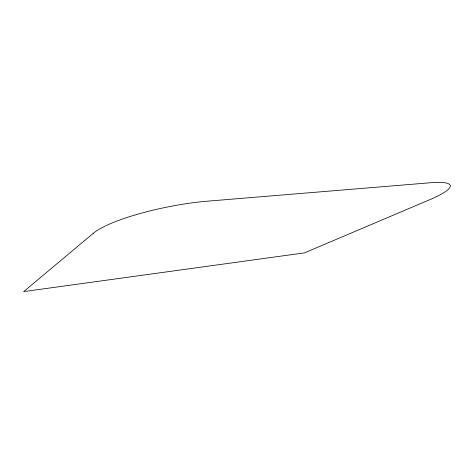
<?xml version="1.0" encoding="UTF-8"?>
<svg xmlns="http://www.w3.org/2000/svg" width="474" height="474" viewBox="0 0 474 474"><rect width="100%" height="100%" fill="white"/><g stroke="black" fill="none" stroke-linecap="round" stroke-linejoin="round"><path stroke-width="0.71" d="M93.277 233.303L23.7 291.593L304.444 252.885L430.108 199.554A68.931 11.329 -14.7 0 0 430.232 182.763L207.434 201.177A82.304 16.951 -11.5 0 0 93.277 233.303"/></g></svg>
